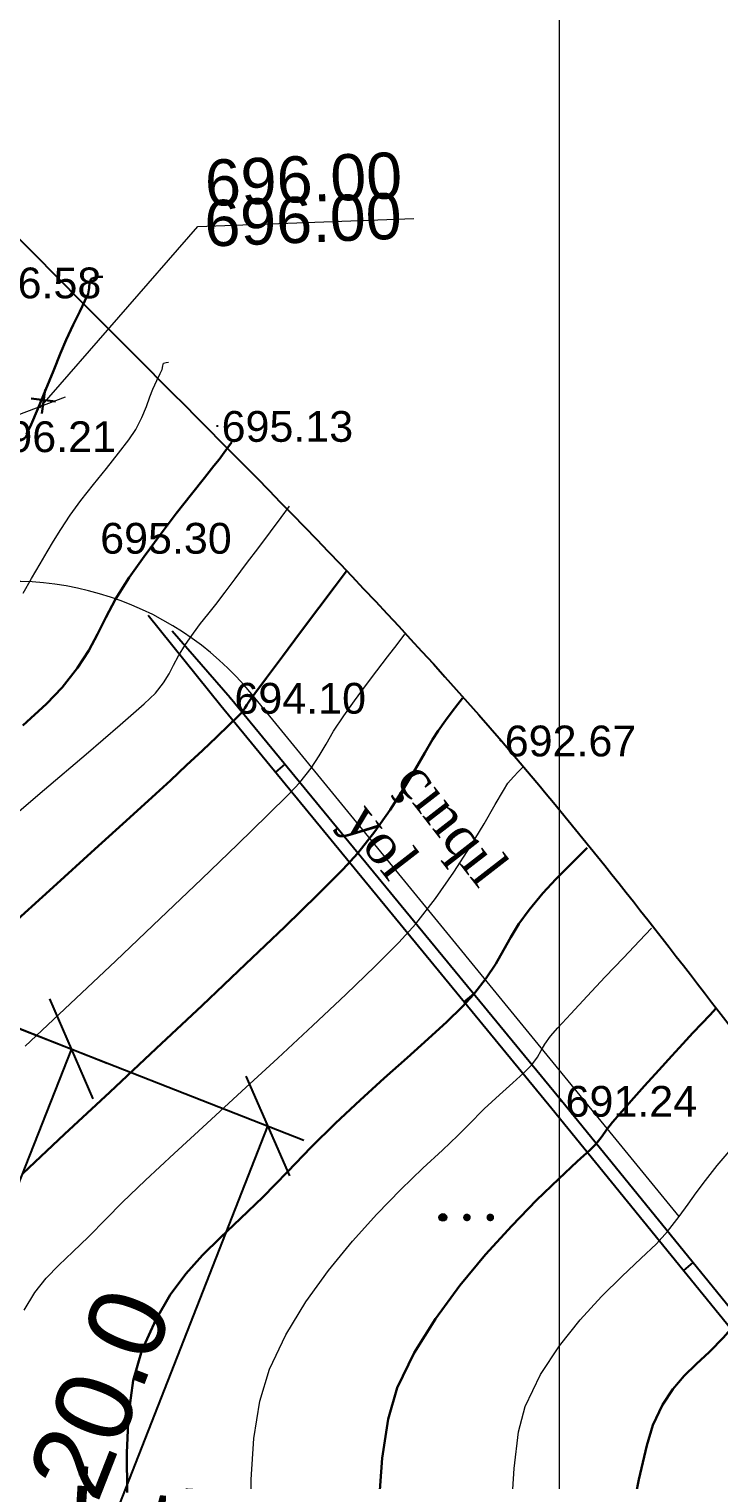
# Model space of a CAD drawing. Header units: feet. Extents: x 3381 to 1374491, y 675186 to 8751562.
# Drawn here: x 686614.44 to 686636.85, y 4375691.16 to 4375738.31 of the extents above; entities that cross this region are included whole.
import ezdxf

# ---------------------------------------------------------------- set-up
doc = ezdxf.new("R2010")
doc.units = ezdxf.units.FT
doc.header["$MEASUREMENT"] = 0
doc.header["$PDMODE"] = 34
doc.header["$PDSIZE"] = 0.01
doc.linetypes.add('DASHEDX2', pattern=[38.1, 25.4, -12.7])
doc.layers.get('0').update_dxf_attribs({"linetype": 'CONTINUOUS'})
doc.layers.get('Defpoints').update_dxf_attribs({"linetype": 'CONTINUOUS'})
for name, color, linetype in [('0_Point_Height', 2, 'CONTINUOUS'), ('0_Point_Point', 7, 'CONTINUOUS'), ('col bitkisi', 7, 'CONTINUOUS'), ('Yazilar', 7, 'CONTINUOUS')]:
    doc.layers.add(name, color=color, linetype=linetype)
for name, color, linetype, lineweight in [('ANA HORIZONTAL', 24, 'CONTINUOUS', 30), ('HORIZANTAL', 24, 'CONTINUOUS', 13), ('km setka', 170, 'CONTINUOUS', 15)]:
    doc.layers.add(name, color=color, linetype=linetype, lineweight=lineweight)
doc.styles.get("Standard").update_dxf_attribs({"font": 'arial.ttf', "height": 2.5})
doc.dimstyles.new('ISO-25', dxfattribs={"dimtxt": 2.5, "dimasz": 2.5, "dimexe": 1.25, "dimexo": 0.625, "dimtad": 1, "dimtxsty": 'Standard', "dimblk": 'OBLIQUE', "dimcen": 2.5, "dimadec": 0, "dimazin": 0, "dimtfac": 1, "dimtmove": 0, "dimatfit": 3, "dimldrblk": 'OBLIQUE', "dimfxl": 1, "dimarcsym": 0})

# ---------------------------------------------------------------- blocks, each defined once
blk = doc.blocks.new('_Oblique')
at = {"color": 0, "linetype": 'ByBlock', "lineweight": -2}
blk.add_line((-0.5, -0.5), (0.5, 0.5), dxfattribs=at)
blk = doc.blocks.new('*D94')
at = {"color": 0, "lineweight": -2, "transparency": 16777216}
for p, q in [((686605.029, 4375709.428), (686616.985, 4375704.712)), ((686615.822, 4375705.171), (686592.684, 4375646.508)), ((686581.891, 4375650.765), (686593.847, 4375646.049))]:
    blk.add_line(p, q, dxfattribs=at)
at = {"layer": 'Defpoints', "color": 0, "lineweight": 18, "transparency": 16777216}
for p in [(686604.447, 4375709.658), (686581.309, 4375650.994), (686592.684, 4375646.508)]:
    blk.add_point(p, dxfattribs=at)
at = {"color": 0, "lineweight": -2, "transparency": 16777216, "xscale": 2.5, "yscale": 2.5, "zscale": 2.5}
for p, rotation in [((686615.822, 4375705.171), 68.47466088882773), ((686592.684, 4375646.508), 248.4746608888277)]:
    blk.add_blockref('_Oblique', p, dxfattribs=dict(at, rotation=rotation))
at = {"color": 0, "lineweight": 18, "transparency": 16777216, "insert": (686602.483, 4375676.537), "char_height": 2.5, "width": 9.62577, "attachment_point": 5, "rotation": 68.4747}
blk.add_mtext('{\\fArial|b0|i0|c238|p34;63.0}', dxfattribs=at)
blk = doc.blocks.new('*D111')
at = {"color": 0, "lineweight": -2, "transparency": 16777216}
for p, q in [((686605.089, 4375709.376), (686623.365, 4375702.206)), ((686614.845, 4375683.909), (686622.202, 4375702.662)), ((686597.732, 4375690.622), (686616.008, 4375683.452))]:
    blk.add_line(p, q, dxfattribs=at)
at = {"layer": 'Defpoints', "color": 0, "lineweight": 13, "transparency": 16777216}
for p in [(686604.507, 4375709.604), (686622.202, 4375702.662), (686597.15, 4375690.85)]:
    blk.add_point(p, dxfattribs=at)
at = {"color": 0, "lineweight": -2, "transparency": 16777216, "xscale": 2.5, "yscale": 2.5, "zscale": 2.5}
for p, rotation in [((686622.202, 4375702.662), 68.5803896214416), ((686614.845, 4375683.909), 248.5803896214416)]:
    blk.add_blockref('_Oblique', p, dxfattribs=dict(at, rotation=rotation))
at = {"color": 0, "lineweight": 13, "transparency": 16777216, "insert": (686616.753, 4375693.98), "char_height": 2.5, "attachment_point": 5, "rotation": 68.5804}
blk.add_mtext('{\\fArial|b0|i0|c238|p34;20.0}', dxfattribs=at)

msp = doc.modelspace()

# ---------------------------------------------------------------- hatches: boundary and pattern name
at = {"layer": 'col bitkisi', "ltscale": 1.5}
h = msp.add_hatch(color=256, dxfattribs=at)
edge = h.paths.add_edge_path()
edge.add_arc((686627.882, 4375699.694), 0.125, 0, 360)
h = msp.add_hatch(color=256, dxfattribs=at)
edge = h.paths.add_edge_path()
edge.add_arc((686628.664, 4375699.694), 0.125, 0, 360)
h = msp.add_hatch(color=256, dxfattribs=at)
edge = h.paths.add_edge_path()
edge.add_arc((686629.423, 4375699.694), 0.125, 0, 360)

# ---------------------------------------------------------------- linework, layer by layer
at = {"linetype": 'Continuous'}
for p, q in [((686622.747, 4375714.422), (686622.443, 4375714.163)), ((686628.873, 4375706.962), (686628.569, 4375706.703)), ((686636.001, 4375698.228), (686635.696, 4375697.968))]:
    msp.add_line(p, q, dxfattribs=at)
at = {"color": 7, "lineweight": 18}
msp.add_lwpolyline([(686614.797, 4375725.997), (686619.92, 4375731.89), (686626.937, 4375732.148)], dxfattribs=at)
at = {"color": 7, "lineweight": 30}
for points in [[(686614.965, 4375726.597), (686614.858, 4375725.817)], [(686614.511, 4375726.298), (686615.306, 4375726.208)]]:
    msp.add_lwpolyline(points, dxfattribs=at)
at = {"color": 7, "linetype": 'DASHEDX2', "lineweight": 18, "ltscale": 0.3}
msp.add_lwpolyline([(686615.62, 4375726.341), (686572.901, 4375710.332)], dxfattribs=at)
at = {"color": 7, "lineweight": 18, "elevation": 690.5}
msp.add_lwpolyline([(686635.557, 4375699.724), (686621.678, 4375716.691, 0.310246), (686610.81, 4375719.858), (686590.536, 4375713.182, 0.287294), (686585.109, 4375706.649), (686585.082, 4375706.448)], format="xyb", dxfattribs=at)
at = {"linetype": 'Continuous', "elevation": 687.196}
for points in [[(686664.435, 4375662.422), (686640.733, 4375691.77), (686631.423, 4375703.227), (686620.671, 4375716.321), (686618.316, 4375719.25)], [(686664.756, 4375662.661), (686641.043, 4375692.022), (686631.732, 4375703.48), (686620.978, 4375716.576), (686619.093, 4375718.743)]]:
    msp.add_lwpolyline(points, dxfattribs=at)
at = {"linetype": 'Continuous'}
msp.add_open_spline([(686532.216, 4375862.55), (686534.037, 4375859.08), (686540.343, 4375847.062), (686550.24, 4375829.08), (686564.234, 4375809.816), (686575.006, 4375789.618), (686585.969, 4375771.733), (686595.096, 4375754.329), (686608.511, 4375735.808), (686625.111, 4375721.519), (686636.646, 4375706.682), (686644.576, 4375696.2), (686655.894, 4375684.281), (686664.143, 4375673.589), (686668.587, 4375667.829)], degree=3, knots=[0, 0, 0, 0, 11.75951, 40.72321, 61.46233, 83.054979, 109.290717, 124.392744, 141.962718, 177.533008, 189.558821, 198.276488, 216.955448, 238.768866, 238.768866, 238.768866, 238.768866], dxfattribs=at)
at = {"layer": '0_Point_Point'}
for p in [(686620.561, 4375725.41, 695.126), (686620.978, 4375716.576, 694.101), (686629.757, 4375715.189, 692.669), (686631.732, 4375703.48, 691.244)]:
    msp.add_point(p, dxfattribs=at)
at = {"layer": 'ANA HORIZONTAL', "color": 32, "lineweight": 30}
for points, elevation in [([(686614.361, 4375725.141), (686614.516, 4375725.46), (686614.731, 4375725.965), (686614.979, 4375726.574), (686615.232, 4375727.206), (686615.465, 4375727.779), (686615.648, 4375728.211), (686615.875, 4375728.696), (686616.089, 4375729.129), (686616.259, 4375729.475), (686616.358, 4375729.701), (686616.394, 4375729.897), (686616.406, 4375730.064), (686616.463, 4375730.188), (686616.66, 4375730.253), (686616.844, 4375730.256)], 696), ([(686614.241, 4375715.673), (686615.006, 4375716.387), (686615.514, 4375716.915), (686616.019, 4375717.557), (686616.379, 4375718.119), (686616.662, 4375718.649), (686616.932, 4375719.189), (686617.255, 4375719.787), (686617.698, 4375720.487), (686618.179, 4375721.17), (686618.701, 4375721.875), (686619.225, 4375722.563), (686619.716, 4375723.192), (686620.136, 4375723.723), (686620.447, 4375724.114), (686620.613, 4375724.324), (686620.784, 4375724.553), (686620.924, 4375724.74), (686621.033, 4375724.886)], 695), ([(686613.724, 4375709.059), (686615.224, 4375710.422), (686616.581, 4375711.656), (686617.718, 4375712.693), (686618.56, 4375713.463), (686619.032, 4375713.896), (686619.56, 4375714.387), (686620.074, 4375714.869), (686620.542, 4375715.313), (686620.934, 4375715.688), (686621.216, 4375715.965), (686621.359, 4375716.113), (686621.451, 4375716.238), (686621.514, 4375716.346), (686621.598, 4375716.478), (686621.772, 4375716.714), (686622.153, 4375717.225), (686622.673, 4375717.92), (686623.264, 4375718.708), (686623.857, 4375719.499), (686624.383, 4375720.202), (686624.776, 4375720.726)], 694), ([(686614.239, 4375701.126), (686615.599, 4375702.396), (686617.063, 4375703.765), (686618.57, 4375705.178), (686620.061, 4375706.581), (686621.473, 4375707.919), (686622.746, 4375709.138), (686623.819, 4375710.182), (686624.632, 4375710.997), (686625.123, 4375711.529), (686625.672, 4375712.232), (686626.168, 4375712.94), (686626.606, 4375713.622), (686626.985, 4375714.25), (686627.3, 4375714.793), (686627.549, 4375715.223), (686627.728, 4375715.51), (686627.969, 4375715.844), (686628.184, 4375716.13), (686628.368, 4375716.37), (686628.519, 4375716.566)], 693), ([(686617.633, 4375690.752), (686617.62, 4375692.042), (686617.67, 4375693.272), (686617.819, 4375694.396), (686618.101, 4375695.369), (686618.556, 4375696.365), (686619.029, 4375697.177), (686619.53, 4375697.859), (686620.071, 4375698.464), (686620.661, 4375699.045), (686621.312, 4375699.656), (686622.032, 4375700.349), (686622.834, 4375701.177), (686623.605, 4375701.98), (686624.4, 4375702.759), (686625.199, 4375703.508), (686625.981, 4375704.219), (686626.724, 4375704.884), (686627.407, 4375705.497), (686628.009, 4375706.05), (686628.509, 4375706.535), (686628.887, 4375706.946), (686629.29, 4375707.469), (686629.598, 4375707.939), (686629.851, 4375708.377), (686630.09, 4375708.802), (686630.355, 4375709.233), (686630.685, 4375709.692), (686631.129, 4375710.226), (686631.551, 4375710.685), (686631.939, 4375711.078), (686632.281, 4375711.414), (686632.565, 4375711.703)], 692), ([(686625.807, 4375690.388), (686625.915, 4375691.869), (686626.106, 4375693.142), (686626.401, 4375694.158), (686626.949, 4375695.29), (686627.64, 4375696.404), (686628.429, 4375697.479), (686629.271, 4375698.493), (686630.119, 4375699.424), (686630.928, 4375700.252), (686631.652, 4375700.953), (686632.247, 4375701.508), (686632.666, 4375701.893), (686632.864, 4375702.088), (686633.053, 4375702.34), (686633.199, 4375702.543), (686633.393, 4375702.791), (686633.627, 4375703.064), (686633.993, 4375703.479), (686634.435, 4375703.973), (686634.894, 4375704.483), (686635.314, 4375704.944), (686635.677, 4375705.339), (686636.005, 4375705.69), (686636.295, 4375705.998), (686636.548, 4375706.265), (686636.76, 4375706.491)], 691), ([(686633.958, 4375689.687), (686634.25, 4375691.174), (686634.504, 4375692.289), (686634.702, 4375692.947), (686635.016, 4375693.605), (686635.355, 4375694.119), (686635.719, 4375694.543), (686636.113, 4375694.929), (686636.54, 4375695.329), (686637.001, 4375695.795), (686637.501, 4375696.382), (686638.012, 4375697.044), (686638.5, 4375697.689), (686638.953, 4375698.297), (686639.36, 4375698.849), (686639.711, 4375699.325), (686639.994, 4375699.703), (686640.198, 4375699.966), (686640.469, 4375700.285), (686640.712, 4375700.555), (686640.921, 4375700.781), (686641.091, 4375700.967)], 690)]:
    msp.add_lwpolyline(points, dxfattribs=dict(at, elevation=elevation))
at = {"layer": 'col bitkisi', "lineweight": 13, "ltscale": 1.5}
msp.add_circle((686627.882, 4375699.694), 0.125, dxfattribs=at)
at = {"layer": 'HORIZANTAL', "color": 32, "linetype": 'Continuous', "lineweight": 13}
for points, elevation in [([(686614.254, 4375719.978), (686614.522, 4375720.452), (686614.809, 4375720.933), (686615.032, 4375721.317), (686615.237, 4375721.668), (686615.471, 4375722.045), (686615.78, 4375722.51), (686616.126, 4375722.985), (686616.531, 4375723.504), (686616.953, 4375724.03), (686617.351, 4375724.528), (686617.684, 4375724.961), (686617.908, 4375725.295), (686618.109, 4375725.689), (686618.253, 4375726.048), (686618.363, 4375726.359), (686618.459, 4375726.609), (686618.59, 4375726.888), (686618.704, 4375727.119), (686618.763, 4375727.246), (686618.784, 4375727.364), (686618.808, 4375727.455), (686618.891, 4375727.476), (686618.971, 4375727.484)], 695.5), ([(686613.425, 4375712.315), (686614.942, 4375713.594), (686616.297, 4375714.745), (686617.406, 4375715.697), (686618.186, 4375716.38), (686618.553, 4375716.727), (686618.813, 4375717.064), (686618.99, 4375717.356), (686619.133, 4375717.638), (686619.294, 4375717.945), (686619.522, 4375718.312), (686619.78, 4375718.678), (686620.014, 4375718.987), (686620.248, 4375719.284), (686620.507, 4375719.612), (686620.816, 4375720.015), (686621.137, 4375720.442), (686621.509, 4375720.938), (686621.901, 4375721.463), (686622.284, 4375721.976), (686622.628, 4375722.437), (686622.904, 4375722.806)], 694.5), ([(686614.32, 4375705.254), (686615.779, 4375706.633), (686617.258, 4375708.035), (686618.698, 4375709.403), (686620.04, 4375710.684), (686621.225, 4375711.821), (686622.192, 4375712.76), (686622.884, 4375713.445), (686623.241, 4375713.821), (686623.607, 4375714.295), (686623.868, 4375714.694), (686624.088, 4375715.075), (686624.332, 4375715.49), (686624.663, 4375715.994), (686625.009, 4375716.477), (686625.373, 4375716.97), (686625.738, 4375717.453), (686626.084, 4375717.907), (686626.393, 4375718.311), (686626.647, 4375718.646)], 693.5), ([(686614.28, 4375696.685), (686614.627, 4375697.25), (686614.999, 4375697.72), (686615.408, 4375698.145), (686615.862, 4375698.576), (686616.372, 4375699.062), (686616.948, 4375699.654), (686617.47, 4375700.183), (686618.221, 4375700.902), (686619.153, 4375701.771), (686620.213, 4375702.749), (686621.352, 4375703.795), (686622.519, 4375704.869), (686623.663, 4375705.93), (686624.734, 4375706.938), (686625.682, 4375707.853), (686626.456, 4375708.632), (686627.005, 4375709.238), (686627.645, 4375710.06), (686628.237, 4375710.908), (686628.767, 4375711.733), (686629.221, 4375712.485), (686629.586, 4375713.113), (686629.847, 4375713.569), (686629.992, 4375713.801), (686630.176, 4375714.015), (686630.339, 4375714.18), (686630.467, 4375714.308)], 692.5), ([(686621.637, 4375689.745), (686621.657, 4375691.176), (686621.748, 4375692.514), (686621.937, 4375693.723), (686622.251, 4375694.764), (686622.783, 4375695.879), (686623.432, 4375696.952), (686624.165, 4375697.97), (686624.947, 4375698.924), (686625.742, 4375699.804), (686626.517, 4375700.597), (686627.237, 4375701.294), (686627.867, 4375701.884), (686628.373, 4375702.356), (686628.719, 4375702.7), (686629.229, 4375703.221), (686629.718, 4375703.677), (686630.157, 4375704.069), (686630.517, 4375704.394), (686630.769, 4375704.654), (686630.954, 4375704.904), (686631.077, 4375705.115), (686631.199, 4375705.328), (686631.378, 4375705.584), (686631.617, 4375705.859), (686632.034, 4375706.313), (686632.568, 4375706.883), (686633.159, 4375707.509), (686633.745, 4375708.127), (686634.267, 4375708.677), (686634.662, 4375709.097)], 691.5), ([(686630.1, 4375690.022), (686630.193, 4375691.532), (686630.339, 4375692.729), (686630.551, 4375693.553), (686631.057, 4375694.586), (686631.667, 4375695.525), (686632.339, 4375696.37), (686633.031, 4375697.123), (686633.704, 4375697.785), (686634.314, 4375698.357), (686634.821, 4375698.84), (686635.182, 4375699.235), (686635.56, 4375699.729), (686635.85, 4375700.129), (686636.113, 4375700.496), (686636.409, 4375700.892), (686636.796, 4375701.378), (686637.182, 4375701.837), (686637.576, 4375702.286), (686637.962, 4375702.713), (686638.324, 4375703.108), (686638.647, 4375703.459), (686638.915, 4375703.754)], 690.5)]:
    msp.add_lwpolyline(points, dxfattribs=dict(at, elevation=elevation))
at = {"layer": 'km setka', "flags": 128}
msp.add_lwpolyline([(686631.662, 4375749.093), (686631.662, 4375574.864)], dxfattribs=at)

# ---------------------------------------------------------------- texts
at = {"lineweight": 9, "attachment_point": 1}
for s, insert, char_height, width, rotation in [('{\\fArial|b0|i0|c238|p34;696.00} ', (686620.122, 4375734.05), 1.5, 13.1245, 2.3668), ('{\\fArial|b0|i0|c238|p34;\\H0.50197x;696.00} ', (686620.106, 4375732.733), 2.98821, 13.1245, 2.3668), ('{\\fArial|b0|i0|c238|p34;\\H0.50197x;İstinad  divarı} ', (686615.704, 4375691.002), 4.85708, 21.33276, 356.3929)]:
    msp.add_mtext(s, dxfattribs=dict(at, insert=insert, char_height=char_height, width=width, rotation=rotation))
at = {"layer": '0_Point_Height', "color": 0}
for s, p in [('696.58', (686612.517, 4375729.558, 696.581)), ('696.21', (686612.993, 4375724.561, 696.212)), ('695.13', (686620.697, 4375724.896, 695.126)), ('695.30', (686616.753, 4375721.261, 695.296)), ('694.10', (686621.114, 4375716.062, 694.101)), ('692.67', (686629.893, 4375714.675, 692.669)), ('691.24', (686631.868, 4375702.966, 691.244))]:
    msp.add_text(s, height=1, dxfattribs=at).set_placement(p)
at = {"layer": 'Yazilar', "insert": (686627.348, 4375714.676), "char_height": 1.3, "width": 0.10588, "attachment_point": 1, "rotation": 307.8347}
msp.add_mtext('{\\fTimes New Roman|b0|i0|c238|p18;çınqıl yol}', dxfattribs=at)

# ---------------------------------------------------------------- dimensions: what is measured, and where the dimension line sits
at = {"color": 7, "lineweight": 18}
dim = msp.add_aligned_dim(p1=(686604.447, 4375709.658), p2=(686581.309, 4375650.994), distance=12.227, text='{\\fArial|b0|i0|c238|p34;63.0}', dimstyle='ISO-25', dxfattribs=at)
dim.commit()
dim.dimension.update_dxf_attribs({"geometry": '*D94', "text_midpoint": (686602.483, 4375676.537)})
at = {"color": 7, "lineweight": 13}
dim = msp.add_aligned_dim(p1=(686597.15, 4375690.85), p2=(686604.507, 4375709.604), distance=-19.008, text='{\\fArial|b0|i0|c238|p34;20.0}', dimstyle='ISO-25', dxfattribs=at)
dim.commit()
dim.dimension.update_dxf_attribs({"geometry": '*D111', "text_midpoint": (686616.753, 4375693.98)})

doc.saveas('drawing.dxf')
